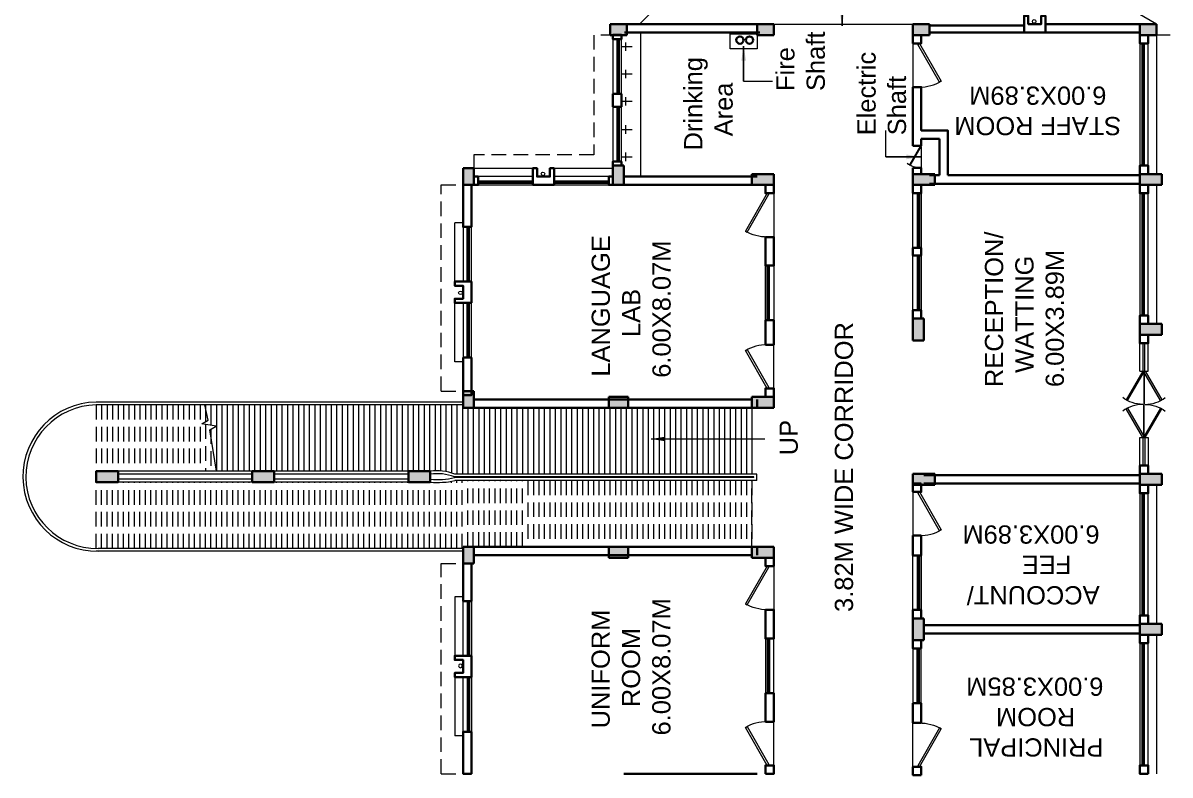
# Model space of a CAD drawing. Header units: millimetres. Extents: x 3614 to 12428, y -844 to 6844.
# Drawn here: x 5726.72 to 5758.21, y -561.69 to -541.05 of the extents above; entities that cross this region are included whole.
import ezdxf

# ---------------------------------------------------------------- set-up
doc = ezdxf.new("R2010")
doc.units = ezdxf.units.MM
doc.header["$LTSCALE"] = 40
doc.header["$MEASUREMENT"] = 0
doc.linetypes.add('DASHED', pattern=[0.75, 0.5, -0.25])
doc.layers.get('0').update_dxf_attribs({"linetype": 'CONTINUOUS', "lineweight": 20})
for name, color, linetype, lineweight in [('CLL LEV.', 15, 'CONTINUOUS', 18), ('Column', 252, 'CONTINUOUS', 30), ('Column Hatch', 253, 'CONTINUOUS', 13), ('Dim', 220, 'CONTINUOUS', 15), ('Door', 54, 'CONTINUOUS', 18), ('EXPANSION JOINT', 248, 'CONTINUOUS', 20), ('Fixture', 44, 'CONTINUOUS', 15), ('Hidden', 30, 'DASHED', 18), ('LINE', 22, 'CONTINUOUS', 13), ('Railing', 23, 'CONTINUOUS', 18), ('RAMP', 213, 'CONTINUOUS', 15), ('Services', 1, 'DASHED', 30), ('TEXT', 7, 'CONTINUOUS', 20), ('Ventilator', 6, 'DASHED', 18), ('Wall', 7, 'CONTINUOUS', 30), ('Window', 150, 'CONTINUOUS', 15), ('Window-Wall', 7, 'CONTINUOUS', 18)]:
    doc.layers.add(name, color=color, linetype=linetype, lineweight=lineweight)
doc.styles.add('DIM', font='arial.ttf')
doc.styles.add('L120', font='simplex.shx', dxfattribs={"height": 1})
doc.styles.get("Standard").update_dxf_attribs({"font": 'txt.shx', "height": 0.03937})
doc.styles.add('Tabrej', font='GOTHIC.TTF')
doc.dimstyles.new('Current Dim style', dxfattribs={"dimscale": 0.3, "dimtxt": 1.8, "dimasz": 1.2, "dimexe": 0.18, "dimexo": 1, "dimgap": 0.09, "dimtad": 0, "dimzin": 0, "dimdsep": 46, "dimtxsty": 'Tabrej', "dimcen": 0.09, "dimclrd": 256, "dimclre": 256, "dimclrt": 7, "dimadec": 0, "dimazin": 0, "dimtfac": 1, "dimtofl": 0, "dimtmove": 2, "dimatfit": 3, "dimfxl": 0, "dimtolj": 1, "dimtzin": 0, "dimlwd": -1, "dimlwe": -1, "dimarcsym": 0})
doc.dimstyles.get("Standard").update_dxf_attribs({"dimtxt": 0.18, "dimasz": 0.18, "dimexe": 0.18, "dimexo": 0.0625, "dimgap": 0.09, "dimtad": 0, "dimtih": 1, "dimtoh": 1, "dimdec": 4, "dimzin": 0, "dimdsep": 46, "dimtxsty": 'Standard', "dimcen": 0.09, "dimadec": 0, "dimazin": 0, "dimtfac": 1, "dimtdec": 4, "dimtofl": 0, "dimtmove": 0, "dimatfit": 3, "dimfxl": 0, "dimtolj": 1, "dimtzin": 0, "dimarcsym": 0})

# ---------------------------------------------------------------- blocks, each defined once
blk = doc.blocks.new('colm 600')
at = {"layer": 'Column Hatch'}
h = blk.add_hatch(color=0, dxfattribs=at)
h.dxf.hatch_style = 1
h.paths.add_polyline_path([(5460.775, -628.796), (5460.475, -628.796), (5460.475, -629.396), (5460.775, -629.396)])
at = {"layer": 'Column'}
for p, q in [((5460.775, -628.796), (5460.475, -628.796)), ((5460.475, -628.796), (5460.475, -629.396)), ((5460.775, -629.396), (5460.775, -628.796)), ((5460.475, -629.396), (5460.775, -629.396))]:
    blk.add_line(p, q, dxfattribs=at)
blk = doc.blocks.new('VENT 2')
at = {"layer": 'Ventilator', "linetype": 'Continuous', "ltscale": 0.02}
for p, q in [((0, 0.182), (1.5, 0.182)), ((0, 0.152), (1.5, 0.152))]:
    blk.add_line(p, q, dxfattribs=at)
at = {"layer": 'Window-Wall'}
for p, q in [((0, 0.23), (1.5, 0.23)), ((0, 0), (0, 0.23)), ((0, 0.115), (1.5, 0.115)), ((1.5, 0), (0, 0)), ((1.5, 0.23), (1.5, 0))]:
    blk.add_line(p, q, dxfattribs=at)
blk = doc.blocks.new('*U18')
for p, q in [((0, 0), (0, -6)), ((40, 0), (40, -6))]:
    blk.add_line(p, q)
blk.add_lwpolyline([(0, 0), (34.6, 20), (35.5, 18.5), (0.9, -1.5)], close=True)
blk.add_arc((0, 0), 40, 0, 30)
blk = doc.blocks.new('DOOR1')
at = {"layer": 'Door'}
blk.add_line((0, 0), (1.2, 0), dxfattribs=at)
at = {"layer": 'Door', "xscale": 0.0300000000000013, "yscale": 0.0300000000000013, "zscale": 0.0300000000000013}
blk.add_blockref('*U18', (0, 0.18), dxfattribs=at)
blk = doc.blocks.new('class 1')
at = {"layer": 'Wall'}
for points in [[(0.23, -0.035), (0, -0.035), (0, -0.265), (0.23, -0.265), (0.23, -0.035)], [(0.23, -1.465), (0, -1.465), (0, -2.005), (0.23, -2.005), (0.23, -1.465)], [(0.23, -3.505), (0, -3.505), (0, -3.735), (0.23, -3.735), (0.23, -3.505)]]:
    blk.add_lwpolyline(points, dxfattribs=at)
at = {"layer": 'Wall', "rotation": 270}
for name, p in [('DOOR1', (0, -0.265)), ('VENT 2', (0, -2.005))]:
    blk.add_blockref(name, p, dxfattribs=at)
blk = doc.blocks.new('windoe 3')
at = {"layer": 'CLL LEV.'}
blk.add_line((3.585, -0.23), (-0.23, -0.23), dxfattribs=at)
at = {"layer": 'Window'}
for p, q in [((3.355, 0.179), (0, 0.179)), ((3.355, 0.149), (0, 0.149))]:
    blk.add_line(p, q, dxfattribs=at)
at = {"layer": 'Window-Wall'}
blk.add_line((3.355, 0.115), (0, 0.115), dxfattribs=at)
at = {"layer": 'Window-Wall', "ltscale": 0.05}
blk.add_lwpolyline([(0, 0), (3.355, 0), (3.355, 0.23), (0, 0.23)], close=True, dxfattribs=at)
blk = doc.blocks.new('Door - Left Hung 36 in.')
at = {"layer": 'Door'}
blk.add_line((0.8, -1.3), (35.9, -1.3), dxfattribs=at)
blk.add_lwpolyline([(0.8, -1.3), (0, 0), (31.2, 18), (31.9, 16.7)], close=True, dxfattribs=at)
blk.add_arc((0, 0), 36, 0, 37.3101, dxfattribs=at)
blk = doc.blocks.new('SHAFT2')
at = {"layer": 'Fixture'}
blk.add_circle((0.302, 0.307), 0.05, dxfattribs=at)
at = {"layer": 'Wall'}
blk.add_lwpolyline([(0, 0.585), (0.46, 0.585), (0.46, 0.47), (0.23, 0.47), (0.23, 0.115), (0.46, 0.115), (0.46, 0), (0, 0), (0, 0.585)], dxfattribs=at)
blk = doc.blocks.new('WINDOW 1')
at = {"layer": 'CLL LEV.'}
for p, q in [((-0.115, -0.23), (-0.115, -0.46)), ((1.615, -0.23), (1.615, -0.46)), ((-0.115, -0.46), (1.615, -0.46))]:
    blk.add_line(p, q, dxfattribs=at)
at = {"layer": 'Window'}
for p, q in [((0, -0.051), (1.5, -0.051)), ((0, -0.081), (1.5, -0.081))]:
    blk.add_line(p, q, dxfattribs=at)
at = {"layer": 'Window-Wall'}
for p, q in [((0, 0), (1.5, 0)), ((0, -0.23), (0, 0)), ((1.5, 0), (1.5, -0.23)), ((0, -0.115), (1.5, -0.115)), ((1.5, -0.23), (0, -0.23))]:
    blk.add_line(p, q, dxfattribs=at)
blk = doc.blocks.new('COLUMN 546')
at = {"layer": 'Column Hatch'}
h = blk.add_hatch(color=0, dxfattribs=at)
h.dxf.hatch_style = 1
h.paths.add_polyline_path([(0, 0), (0.3, 0), (0.3, 0.46), (0, 0.46)])
at = {"layer": 'Column'}
for p, q in [((0.3, 0.46), (0, 0.46)), ((0, 0.46), (0, 0)), ((0.3, 0), (0.3, 0.46)), ((0, 0), (0.3, 0))]:
    blk.add_line(p, q, dxfattribs=at)
blk = doc.blocks.new('COLM 530')
at = {"layer": 'Column Hatch'}
h = blk.add_hatch(color=0, dxfattribs=at)
h.dxf.hatch_style = 1
h.paths.add_polyline_path([(5443.518, -633.795), (5443.218, -633.795), (5443.218, -634.325), (5443.518, -634.325)])
at = {"layer": 'Column'}
for p, q in [((5443.518, -633.795), (5443.218, -633.795)), ((5443.218, -633.795), (5443.218, -634.325)), ((5443.518, -634.325), (5443.518, -633.795)), ((5443.218, -634.325), (5443.518, -634.325))]:
    blk.add_line(p, q, dxfattribs=at)
blk = doc.blocks.new('PROJ FNVJ')
at = {"layer": 'Hidden', "ltscale": 0.02}
for p, q in [((5461.628, -603.619), (5467.398, -603.619)), ((5461.628, -603.619), (5461.628, -604.221)), ((5467.398, -603.619), (5467.398, -604.221))]:
    blk.add_line(p, q, dxfattribs=at)

msp = doc.modelspace()

# ---------------------------------------------------------------- linework, layer by layer
at = {"layer": 'CLL LEV.'}
for p, q in [((5741.1883, -545.2629), (5741.1883, -545.0329)), ((5741.1883, -545.0329), (5742.9183, -545.0329))]:
    msp.add_line(p, q, dxfattribs=at)
at = {"layer": 'Dim'}
for p, q in [((5746.5051, -542.6438), (5747.2989, -542.6438)), ((5750.4063, -544.7227), (5750.4063, -544.0006)), ((5739.8334, -553.3498), (5739.8333, -553.3498)), ((5739.8334, -553.5698), (5739.8333, -553.5698))]:
    msp.add_line(p, q, dxfattribs=at)
at = {"layer": 'Dim', "linetype": 'Continuous'}
msp.add_lwpolyline([(5732.0333, -553.3498), (5731.8546, -552.2154), (5732.0271, -552.1157), (5731.6347, -552.0466), (5731.8072, -551.947), (5731.7172, -551.5298)], dxfattribs=at)
at = {"layer": 'Door'}
msp.add_line((5757.4934, -552.4252), (5757.4932, -550.6056), dxfattribs=at)
at = {"layer": 'EXPANSION JOINT', "linetype": 'ByBlock', "ltscale": 0.05}
msp.add_line((5747.3333, -541.0779), (5751.1483, -541.0779), dxfattribs=at)
at = {"layer": 'Fixture', "linetype": 'ByBlock', "ltscale": 0.05}
for p, q in [((5743.6802, -545.2616), (5743.6802, -541.3416)), ((5743.1483, -541.6966), (5743.4483, -541.6966)), ((5743.2698, -541.8116), (5743.2698, -541.5816)), ((5743.1483, -542.4466), (5743.4483, -542.4466)), ((5743.2698, -542.5616), (5743.2698, -542.3316)), ((5743.2698, -543.3116), (5743.2698, -543.0816)), ((5743.1483, -543.1966), (5743.4483, -543.1966)), ((5743.1483, -543.9716), (5743.4483, -543.9716)), ((5743.2698, -544.0866), (5743.2698, -543.8566)), ((5743.2698, -544.8366), (5743.2698, -544.6066)), ((5743.1483, -544.7216), (5743.4483, -544.7216))]:
    msp.add_line(p, q, dxfattribs=at)
at = {"layer": 'Hidden', "ltscale": 0.02}
for p, q in [((5742.9883, -541.3793), (5742.3883, -541.3793)), ((5742.3883, -541.3793), (5742.3883, -544.6629)), ((5758.2083, -541.3779), (5757.6083, -541.3779)), ((5742.3883, -544.6629), (5739.1033, -544.6629)), ((5739.1033, -544.6629), (5739.1033, -545.2629)), ((5738.2013, -551.1479), (5738.2013, -545.4929)), ((5738.2013, -545.4929), (5738.8033, -545.4929)), ((5738.2013, -551.1479), (5738.8033, -551.1479))]:
    msp.add_line(p, q, dxfattribs=at)
at = {"layer": 'LINE', "linetype": 'ByBlock', "ltscale": 0.05}
msp.add_lwpolyline([(5746.1369, -541.7595), (5746.1369, -541.3429), (5746.8733, -541.3429), (5746.8733, -541.7595)], close=True, dxfattribs=at)
at = {"layer": 'Railing'}
for p, q in [((5738.8033, -551.4498), (5728.7333, -551.4498)), ((5738.8033, -551.5298), (5728.7333, -551.5298)), ((5737.9033, -553.3498), (5728.7333, -553.3498)), ((5733.0183, -553.4298), (5729.3333, -553.4298)), ((5737.3033, -553.4298), (5733.6183, -553.4298)), ((5746.868, -553.4279), (5738.5734, -553.4279)), ((5746.868, -553.6048), (5746.868, -553.4279)), ((5737.9033, -553.6498), (5728.7333, -553.6498)), ((5733.0183, -553.5698), (5729.3333, -553.5698)), ((5737.3033, -553.5698), (5733.6183, -553.5698)), ((5746.781, -553.5248), (5738.564, -553.5248)), ((5746.781, -553.5079), (5738.5641, -553.5079)), ((5746.868, -553.6048), (5738.5733, -553.6048)), ((5746.781, -553.5248), (5746.781, -553.5079)), ((5738.8033, -555.5479), (5728.7333, -555.5479)), ((5738.8033, -555.4679), (5728.7841, -555.4679))]:
    msp.add_line(p, q, dxfattribs=at)
for centre, radius, start, end in [((5728.7727, -553.4987), 2.0493, 91.14574, 270.33026), ((5728.7727, -553.4987), 1.9693, 91.14574, 270.33026), ((5738.09, -554.6606), 1.3241, 68.58679, 98.10546), ((5738.0912, -554.6858), 1.2692, 68.12263, 98.16683), ((5738.1006, -551.577), 2.0821, 264.56259, 283.12232), ((5738.1006, -551.577), 2.0021, 264.56259, 283.3831)]:
    msp.add_arc(centre, radius, start, end, dxfattribs=at)
at = {"layer": 'RAMP', "linetype": 'DASHED', "ltscale": 0.02}
for p, q in [((5728.7333, -551.5298), (5728.7333, -553.3498)), ((5728.8833, -551.5298), (5728.8833, -553.3498)), ((5729.0333, -551.5298), (5729.0333, -553.3498)), ((5729.1833, -551.5298), (5729.1833, -553.3498)), ((5729.3333, -551.5298), (5729.3333, -553.3498)), ((5729.4833, -551.5298), (5729.4833, -553.3498)), ((5729.6333, -551.5298), (5729.6333, -553.3498)), ((5729.7833, -551.5298), (5729.7833, -553.3498)), ((5729.9333, -551.5298), (5729.9333, -553.3498)), ((5730.0833, -551.5298), (5730.0833, -553.3498)), ((5730.2333, -551.5298), (5730.2333, -553.3498)), ((5730.3833, -551.5298), (5730.3833, -553.3498)), ((5730.5333, -551.5298), (5730.5333, -553.3498)), ((5730.6833, -551.5298), (5730.6833, -553.3498)), ((5730.8333, -551.5298), (5730.8333, -553.3498)), ((5730.9833, -551.5298), (5730.9833, -553.3498)), ((5731.1333, -551.5298), (5731.1333, -553.3498)), ((5731.2833, -551.5298), (5731.2833, -553.3498)), ((5731.4333, -551.5298), (5731.4333, -553.3498)), ((5731.5833, -551.5298), (5731.5833, -553.3498)), ((5731.7333, -552.064), (5731.7333, -553.3498)), ((5731.8833, -552.1988), (5731.8833, -553.3498)), ((5728.7333, -555.4679), (5728.7333, -553.6498)), ((5728.8833, -555.4679), (5728.8833, -553.6498)), ((5729.0333, -555.4679), (5729.0333, -553.6498)), ((5729.1833, -555.4679), (5729.1833, -553.6498)), ((5729.3333, -555.4679), (5729.3333, -553.6498)), ((5729.4833, -555.4679), (5729.4833, -553.6498)), ((5729.6333, -555.4679), (5729.6333, -553.6498)), ((5729.7833, -555.4679), (5729.7833, -553.6498)), ((5729.9333, -555.4679), (5729.9333, -553.6498)), ((5730.0833, -555.4679), (5730.0833, -553.6498)), ((5730.2333, -555.4679), (5730.2333, -553.6498)), ((5730.3833, -555.4679), (5730.3833, -553.6498)), ((5730.5333, -555.4679), (5730.5333, -553.6498)), ((5730.6833, -555.4679), (5730.6833, -553.6498)), ((5730.8333, -555.4679), (5730.8333, -553.6498)), ((5730.9833, -555.4679), (5730.9833, -553.6498)), ((5731.1333, -555.4679), (5731.1333, -553.6498)), ((5731.2833, -555.4679), (5731.2833, -553.6498)), ((5731.4333, -555.4679), (5731.4333, -553.6498)), ((5731.5833, -555.4679), (5731.5833, -553.6498)), ((5731.7333, -555.4679), (5731.7333, -553.6498)), ((5731.8833, -555.4679), (5731.8833, -553.6498)), ((5732.0333, -555.4679), (5732.0333, -553.6498)), ((5732.1833, -555.4679), (5732.1833, -553.6498)), ((5732.3333, -555.4679), (5732.3333, -553.6498)), ((5732.4833, -555.4679), (5732.4833, -553.6498)), ((5732.6333, -555.4679), (5732.6333, -553.6498)), ((5732.7833, -555.4679), (5732.7833, -553.6498)), ((5732.9333, -555.4679), (5732.9333, -553.6498)), ((5733.0833, -555.4679), (5733.0833, -553.6498)), ((5733.2333, -555.4679), (5733.2333, -553.6498)), ((5733.3833, -555.4679), (5733.3833, -553.6498)), ((5733.5333, -555.4679), (5733.5333, -553.6498)), ((5733.6833, -555.4679), (5733.6833, -553.6498)), ((5733.8333, -555.4679), (5733.8333, -553.6498)), ((5733.9833, -555.4679), (5733.9833, -553.6498)), ((5734.1333, -555.4679), (5734.1333, -553.6498)), ((5734.2833, -555.4679), (5734.2833, -553.6498)), ((5734.4333, -555.4679), (5734.4333, -553.6498)), ((5734.5833, -555.4679), (5734.5833, -553.6498)), ((5734.7333, -555.4679), (5734.7333, -553.6498)), ((5734.8833, -555.4679), (5734.8833, -553.6498)), ((5735.0333, -555.4679), (5735.0333, -553.6498)), ((5735.1833, -555.4679), (5735.1833, -553.6498)), ((5735.3333, -555.4679), (5735.3333, -553.6498)), ((5735.4833, -555.4679), (5735.4833, -553.6498)), ((5735.6333, -555.4679), (5735.6333, -553.6498)), ((5735.7833, -555.4679), (5735.7833, -553.6498)), ((5735.9333, -555.4679), (5735.9333, -553.6498)), ((5736.0833, -555.4679), (5736.0833, -553.6498)), ((5736.2333, -555.4679), (5736.2333, -553.6498)), ((5736.3833, -555.4679), (5736.3833, -553.6498)), ((5736.5333, -555.4679), (5736.5333, -553.6498)), ((5736.6833, -555.4679), (5736.6833, -553.6498)), ((5736.8333, -555.4679), (5736.8333, -553.6498)), ((5736.9833, -555.4679), (5736.9833, -553.6498)), ((5737.1333, -555.4679), (5737.1333, -553.6498)), ((5737.2833, -555.4679), (5737.2833, -553.6498)), ((5737.4333, -555.4679), (5737.4333, -553.6498)), ((5737.5833, -555.4679), (5737.5833, -553.6498)), ((5737.7333, -555.4679), (5737.7333, -553.6498)), ((5737.8833, -555.4679), (5737.8833, -553.6498)), ((5738.0333, -555.4679), (5738.0333, -553.6498)), ((5738.1833, -555.4679), (5738.1833, -553.6498)), ((5738.3333, -555.4679), (5738.3333, -553.6498)), ((5738.486, -555.4679), (5738.486, -553.6232)), ((5738.6333, -555.4679), (5738.6333, -553.6048)), ((5738.7833, -555.4679), (5738.7833, -553.6048)), ((5738.9333, -555.4229), (5738.9333, -553.6048)), ((5739.0833, -555.4229), (5739.0833, -553.6048)), ((5739.2333, -555.4229), (5739.2333, -553.6048)), ((5739.3833, -555.4229), (5739.3833, -553.6048)), ((5739.5333, -555.4229), (5739.5333, -553.6048)), ((5739.6833, -555.4229), (5739.6833, -553.6048)), ((5739.8333, -555.4229), (5739.8333, -553.6048)), ((5739.9833, -555.4229), (5739.9833, -553.6048)), ((5740.1333, -555.4229), (5740.1333, -553.6102)), ((5740.2833, -555.4229), (5740.2833, -553.614)), ((5740.4333, -555.4229), (5740.4333, -553.6048)), ((5740.5833, -553.6048), (5740.5833, -555.4229)), ((5740.7333, -553.6048), (5740.7333, -555.4229)), ((5740.8833, -553.6048), (5740.8833, -555.4229)), ((5741.0333, -553.6048), (5741.0333, -555.4229)), ((5741.1833, -553.6048), (5741.1833, -555.4229)), ((5741.3333, -553.6048), (5741.3333, -555.4229)), ((5741.4833, -553.6048), (5741.4833, -555.4229)), ((5741.6333, -553.6048), (5741.6333, -555.4229)), ((5741.7833, -553.6048), (5741.7833, -555.4229)), ((5741.9333, -553.6048), (5741.9333, -555.4229)), ((5742.0833, -553.6048), (5742.0833, -555.4229)), ((5742.2333, -553.6048), (5742.2333, -555.4229)), ((5742.3833, -553.6048), (5742.3833, -555.4229)), ((5742.5333, -553.6048), (5742.5333, -555.4229)), ((5742.6833, -553.6048), (5742.6833, -555.4229)), ((5742.8333, -553.6048), (5742.8333, -555.4229)), ((5742.9833, -553.6048), (5742.9833, -555.4229)), ((5743.1333, -553.6048), (5743.1333, -555.4229)), ((5743.2833, -553.6048), (5743.2833, -555.4229)), ((5743.4333, -553.6048), (5743.4333, -555.4229)), ((5743.5833, -553.6048), (5743.5833, -555.4229)), ((5743.7333, -553.6048), (5743.7333, -555.4229)), ((5743.8833, -553.6048), (5743.8833, -555.4229)), ((5744.0333, -553.6048), (5744.0333, -555.4229)), ((5744.1833, -553.6048), (5744.1833, -555.4229)), ((5744.3333, -553.6048), (5744.3333, -555.4229)), ((5744.4833, -553.6048), (5744.4833, -555.4229)), ((5744.6333, -553.6048), (5744.6333, -555.4229)), ((5744.7833, -553.6048), (5744.7833, -555.4229)), ((5744.9333, -553.6048), (5744.9333, -555.4229)), ((5745.0833, -553.6048), (5745.0833, -555.4229)), ((5745.2333, -553.6048), (5745.2333, -555.4229)), ((5745.3833, -553.6048), (5745.3833, -555.4229)), ((5745.5333, -553.6048), (5745.5333, -555.4229)), ((5745.6833, -553.6048), (5745.6833, -555.4229)), ((5745.8333, -553.6048), (5745.8333, -555.4229)), ((5745.9833, -553.6048), (5745.9833, -555.4229)), ((5746.1333, -553.6048), (5746.1333, -555.4229)), ((5746.2833, -553.6048), (5746.2833, -555.4229)), ((5746.4333, -553.6048), (5746.4333, -555.4229)), ((5746.5833, -553.6048), (5746.5833, -555.4229)), ((5746.7333, -555.4229), (5746.7333, -553.6048)), ((5746.7333, -553.6048), (5746.7333, -555.4229))]:
    msp.add_line(p, q, dxfattribs=at)
at = {"layer": 'RAMP'}
for p, q in [((5731.7333, -551.5298), (5731.7333, -551.9896)), ((5731.8833, -551.5298), (5731.8833, -552.0904)), ((5732.0333, -551.5298), (5732.0333, -553.3498)), ((5732.1833, -551.5298), (5732.1833, -553.3498)), ((5732.3333, -551.5298), (5732.3333, -553.3498)), ((5732.4833, -551.5298), (5732.4833, -553.3498)), ((5732.6333, -551.5298), (5732.6333, -553.3498)), ((5732.7833, -551.5298), (5732.7833, -553.3498)), ((5732.9333, -551.5298), (5732.9333, -553.3498)), ((5733.0833, -551.5298), (5733.0833, -553.3498)), ((5733.2333, -551.5298), (5733.2333, -553.3498)), ((5733.3833, -551.5298), (5733.3833, -553.3498)), ((5733.5333, -551.5298), (5733.5333, -553.3498)), ((5733.6833, -551.5298), (5733.6833, -553.3498)), ((5733.8333, -551.5298), (5733.8333, -553.3498)), ((5733.9833, -551.5298), (5733.9833, -553.3498)), ((5734.1333, -551.5298), (5734.1333, -553.3498)), ((5734.2833, -551.5298), (5734.2833, -553.3498)), ((5734.4333, -551.5298), (5734.4333, -553.3498)), ((5734.5833, -551.5298), (5734.5833, -553.3498)), ((5734.7333, -551.5298), (5734.7333, -553.3498)), ((5734.8833, -551.5298), (5734.8833, -553.3498)), ((5735.0333, -551.5298), (5735.0333, -553.3498)), ((5735.1833, -551.5298), (5735.1833, -553.3498)), ((5735.3333, -551.5298), (5735.3333, -553.3498)), ((5735.4833, -551.5298), (5735.4833, -553.3498)), ((5735.6333, -551.5298), (5735.6333, -553.3498)), ((5735.7833, -551.5298), (5735.7833, -553.3498)), ((5735.9333, -551.5298), (5735.9333, -553.3498)), ((5736.0833, -551.5298), (5736.0833, -553.3498)), ((5736.2333, -551.5298), (5736.2333, -553.3498)), ((5736.3833, -551.5298), (5736.3833, -553.3498)), ((5736.5333, -551.5298), (5736.5333, -553.3498)), ((5736.6833, -551.5298), (5736.6833, -553.3498)), ((5736.8333, -551.5298), (5736.8333, -553.3498)), ((5736.9833, -551.5298), (5736.9833, -553.3498)), ((5737.1333, -551.5298), (5737.1333, -553.3498)), ((5737.2833, -551.5298), (5737.2833, -553.3498)), ((5737.4333, -551.5298), (5737.4333, -553.3498)), ((5737.5833, -551.5298), (5737.5833, -553.3498)), ((5737.7333, -551.5298), (5737.7333, -553.3498)), ((5737.8833, -551.5298), (5737.8833, -553.3498)), ((5738.0333, -551.5298), (5738.0333, -553.3498)), ((5738.1833, -551.5298), (5738.1833, -553.3498)), ((5738.3333, -551.5298), (5738.3333, -553.3498)), ((5738.4833, -551.5298), (5738.4833, -553.3759)), ((5738.6334, -551.5298), (5738.6334, -553.4279)), ((5738.7834, -551.5298), (5738.7834, -553.4279)), ((5738.9334, -551.6079), (5738.9334, -553.4279)), ((5739.0834, -551.6079), (5739.0834, -553.4279)), ((5739.2334, -551.6079), (5739.2334, -553.4279)), ((5739.3834, -551.6079), (5739.3834, -553.4279)), ((5739.5334, -551.6079), (5739.5334, -553.4279)), ((5739.6834, -551.6079), (5739.6834, -553.4279)), ((5739.8334, -551.6079), (5739.8334, -553.4279)), ((5739.9834, -551.6079), (5739.9834, -553.4279)), ((5740.1334, -551.6079), (5740.1334, -553.4225)), ((5740.2834, -551.6079), (5740.2834, -553.4187)), ((5740.4334, -551.6079), (5740.4334, -553.4279)), ((5740.7334, -551.6079), (5740.7334, -553.4279)), ((5740.8834, -551.6079), (5740.8834, -553.4279)), ((5741.0334, -551.6079), (5741.0334, -553.4279)), ((5741.1834, -551.6079), (5741.1834, -553.4279)), ((5741.3334, -551.6079), (5741.3334, -553.4279)), ((5741.4834, -551.6079), (5741.4834, -553.4279)), ((5741.6334, -551.6079), (5741.6334, -553.4279)), ((5741.7834, -551.6079), (5741.7834, -553.4279)), ((5741.9334, -551.6079), (5741.9334, -553.4279)), ((5742.0834, -551.6079), (5742.0834, -553.4279)), ((5742.2334, -551.6079), (5742.2334, -553.4279)), ((5742.3834, -551.6079), (5742.3834, -553.4279)), ((5742.5334, -551.6079), (5742.5334, -553.4279)), ((5742.6834, -551.6079), (5742.6834, -553.4279)), ((5742.8334, -551.6079), (5742.8334, -553.4279)), ((5742.9834, -551.6079), (5742.9834, -553.4279)), ((5743.1334, -551.6079), (5743.1334, -553.4279)), ((5743.2834, -551.6079), (5743.2834, -553.4279)), ((5743.4334, -551.6079), (5743.4334, -553.4279)), ((5743.5834, -551.6079), (5743.5834, -553.4279)), ((5743.7334, -551.6079), (5743.7334, -553.4279)), ((5743.8834, -551.6079), (5743.8834, -553.4279)), ((5744.0334, -551.6079), (5744.0334, -553.4279)), ((5744.1834, -551.6079), (5744.1834, -553.4279)), ((5744.3334, -551.6079), (5744.3334, -553.4279)), ((5744.4834, -551.6079), (5744.4834, -553.4279)), ((5744.6334, -551.6079), (5744.6334, -553.4279)), ((5744.7834, -551.6079), (5744.7834, -553.4279)), ((5744.9334, -551.6079), (5744.9334, -553.4279)), ((5745.0834, -551.6079), (5745.0834, -553.4279)), ((5745.2334, -551.6079), (5745.2334, -553.4279)), ((5745.3834, -551.6079), (5745.3834, -553.4279)), ((5745.5334, -551.6079), (5745.5334, -553.4279)), ((5745.6834, -551.6079), (5745.6834, -553.4279)), ((5745.8334, -551.6079), (5745.8334, -553.4279)), ((5745.9834, -551.6079), (5745.9834, -553.4279)), ((5746.1334, -551.6079), (5746.1334, -553.4279)), ((5746.2834, -551.6079), (5746.2834, -553.4279)), ((5746.4334, -551.6079), (5746.4334, -553.4279)), ((5746.5834, -551.6079), (5746.5834, -553.4279)), ((5746.7334, -551.6079), (5746.7334, -553.4279)), ((5740.5834, -551.6372), (5740.5834, -553.4279))]:
    msp.add_line(p, q, dxfattribs=at)
at = {"layer": 'Services', "linetype": 'ByBlock', "ltscale": 0.05}
for centre in [(5746.4032, -541.5163), (5746.6633, -541.5163)]:
    msp.add_circle(centre, 0.1, dxfattribs=at)
at = {"layer": 'Wall', "linetype": 'ByBlock', "ltscale": 0.05}
for p, q in [((5746.8733, -541.0779), (5743.2302, -541.0779)), ((5746.9533, -541.3079), (5743.2302, -541.3079))]:
    msp.add_line(p, q, dxfattribs=at)
at = {"layer": 'Wall'}
for p, q in [((5751.6083, -541.1129), (5754.2008, -541.1129)), ((5754.7858, -541.0779), (5757.3783, -541.0779)), ((5751.6083, -541.3079), (5757.3783, -541.3079)), ((5751.1483, -544.0779), (5751.1483, -544.4229)), ((5751.8783, -544.2279), (5751.3783, -544.2279)), ((5751.3783, -544.2279), (5751.3783, -544.4229)), ((5751.8783, -545.2279), (5751.8783, -544.2279)), ((5751.3783, -544.4229), (5751.1483, -544.4229)), ((5751.1483, -545.0229), (5751.1483, -545.1929)), ((5751.3783, -545.0229), (5751.1483, -545.0229)), ((5751.3783, -545.0229), (5751.3783, -545.1929)), ((5751.6083, -545.2279), (5751.8783, -545.2279)), ((5752.1083, -545.2279), (5757.3783, -545.2279)), ((5751.6083, -545.4579), (5757.3783, -545.4579)), ((5739.1034, -551.3779), (5746.7334, -551.3779)), ((5739.1034, -551.6079), (5746.7334, -551.6079)), ((5751.4483, -553.4579), (5757.3783, -553.4579)), ((5751.4483, -553.6879), (5757.3783, -553.6879)), ((5739.1033, -555.4229), (5746.7333, -555.4229)), ((5739.1033, -555.6529), (5746.7333, -555.6529)), ((5751.4483, -557.5729), (5757.3783, -557.5729)), ((5751.4483, -557.8029), (5757.3783, -557.8029))]:
    msp.add_line(p, q, dxfattribs=at)
at = {"layer": 'Wall', "ltscale": 0.05}
for p, q in [((5743.2183, -545.2629), (5746.8733, -545.2629)), ((5743.2183, -545.4929), (5746.8733, -545.4929)), ((5746.8734, -551.6079), (5746.8734, -551.3779)), ((5746.8734, -555.4229), (5746.8734, -555.6529)), ((5743.2183, -561.6529), (5746.8733, -561.6529))]:
    msp.add_line(p, q, dxfattribs=at)
at = {"layer": 'Wall'}
for points in [[(5743.1483, -541.3766), (5742.9183, -541.3766), (5742.9183, -541.4929), (5743.1483, -541.4929), (5743.1483, -541.3766)], [(5751.3783, -541.3779), (5751.1483, -541.3779), (5751.1483, -541.6079), (5751.3783, -541.6079), (5751.3783, -541.3779)], [(5757.6083, -541.3779), (5757.3783, -541.3779), (5757.3783, -541.6079), (5757.6083, -541.6079), (5757.6083, -541.3779)], [(5743.1483, -542.9929), (5742.9183, -542.9929), (5742.9183, -543.3466), (5743.1483, -543.3466), (5743.1483, -542.9929)], [(5752.1083, -545.2279), (5752.1083, -543.9979), (5751.3808, -543.9979), (5751.3808, -542.8079), (5751.1483, -542.8079), (5751.1483, -544.0779)], [(5743.1483, -544.8466), (5742.9183, -544.8466), (5742.9183, -544.9629), (5743.1483, -544.9629), (5743.1483, -544.8466)], [(5757.6083, -545.1929), (5757.3783, -545.1929), (5757.3783, -544.9629), (5757.6083, -544.9629), (5757.6083, -545.1929)], [(5739.1033, -545.2629), (5739.2183, -545.2629), (5739.2183, -545.4929), (5739.1033, -545.4929), (5739.1033, -545.2629)], [(5739.2183, -545.2629), (5739.1033, -545.2629), (5739.1033, -545.4929), (5739.2183, -545.4929), (5739.2183, -545.2629)], [(5742.9183, -545.2629), (5742.8033, -545.2629), (5742.8033, -545.4929), (5742.9183, -545.4929), (5742.9183, -545.2629)], [(5738.8033, -545.4929), (5738.8033, -546.6466), (5739.0333, -546.6466), (5739.0333, -545.4929), (5738.8033, -545.4929)], [(5747.1033, -545.4929), (5747.3333, -545.4929), (5747.3333, -545.7229), (5747.1033, -545.7229), (5747.1033, -545.4929)], [(5751.3783, -545.4929), (5751.1483, -545.4929), (5751.1483, -545.7229), (5751.3783, -545.7229), (5751.3783, -545.4929)], [(5757.6083, -545.4929), (5757.3783, -545.4929), (5757.3783, -545.7229), (5757.6083, -545.7229), (5757.6083, -545.4929)], [(5747.1033, -546.9229), (5747.3333, -546.9229), (5747.3333, -547.7052), (5747.1033, -547.7052), (5747.1033, -546.9229)], [(5751.3783, -547.2229), (5751.1483, -547.2229), (5751.1483, -547.4279), (5751.3783, -547.4279), (5751.3783, -547.2229)], [(5751.3783, -548.9279), (5751.1483, -548.9279), (5751.1483, -549.1579), (5751.3783, -549.1579), (5751.3783, -548.9279)], [(5757.6083, -549.3079), (5757.3783, -549.3079), (5757.3783, -549.0779), (5757.6083, -549.0779), (5757.6083, -549.3079)], [(5747.1034, -549.8779), (5747.3334, -549.8779), (5747.3334, -549.2052), (5747.1034, -549.2052), (5747.1034, -549.8779)], [(5757.6083, -549.6079), (5757.3783, -549.6079), (5757.3783, -549.8379), (5757.6083, -549.8379), (5757.6083, -549.6079)], [(5738.8033, -550.2316), (5738.8033, -551.2629), (5739.0333, -551.2629), (5739.0333, -550.2316), (5738.8033, -550.2316)], [(5747.1034, -551.3079), (5747.3334, -551.3079), (5747.3334, -551.0779), (5747.1034, -551.0779), (5747.1034, -551.3079)], [(5757.6083, -553.4229), (5757.3783, -553.4229), (5757.3783, -553.1929), (5757.6083, -553.1929), (5757.6083, -553.4229)], [(5757.6083, -553.7229), (5757.3783, -553.7229), (5757.3783, -553.9529), (5757.6083, -553.9529), (5757.6083, -553.7229)], [(5738.8033, -556.9143), (5738.8033, -555.8829), (5739.0333, -555.8829), (5739.0333, -556.9143), (5738.8033, -556.9143)], [(5747.1034, -555.7229), (5747.3334, -555.7229), (5747.3334, -555.9529), (5747.1034, -555.9529), (5747.1034, -555.7229)], [(5747.1034, -557.1529), (5747.3334, -557.1529), (5747.3334, -557.9407), (5747.1034, -557.9407), (5747.1034, -557.1529)], [(5757.6083, -557.5379), (5757.3783, -557.5379), (5757.3783, -557.3079), (5757.6083, -557.3079), (5757.6083, -557.5379)], [(5757.6083, -557.8379), (5757.3783, -557.8379), (5757.3783, -558.0679), (5757.6083, -558.0679), (5757.6083, -557.8379)], [(5747.1033, -560.2229), (5747.3333, -560.2229), (5747.3333, -559.4407), (5747.1033, -559.4407), (5747.1033, -560.2229)], [(5738.8033, -561.6529), (5738.8033, -560.4993), (5739.0333, -560.4993), (5739.0333, -561.6529), (5738.8033, -561.6529)], [(5747.1033, -561.6529), (5747.3333, -561.6529), (5747.3333, -561.4229), (5747.1033, -561.4229), (5747.1033, -561.6529)], [(5757.6083, -561.6529), (5757.3783, -561.6529), (5757.3783, -561.4229), (5757.6083, -561.4229), (5757.6083, -561.6529)]]:
    msp.add_lwpolyline(points, dxfattribs=at)
at = {"layer": 'Window', "linetype": 'ByBlock', "ltscale": 0.05}
for p, q in [((5757.4682, -550.6057), (5757.4683, -549.838)), ((5757.5182, -550.6056), (5757.5183, -549.8379)), ((5757.4683, -553.1929), (5757.4683, -552.4252)), ((5757.5184, -552.4252), (5757.5183, -553.1929))]:
    msp.add_line(p, q, dxfattribs=at)
at = {"layer": 'Window-Wall', "linetype": 'DASHED', "ltscale": 0.05}
for p, q in [((5743.6433, -541.0779), (5747.2533, -537.4229)), ((5757.8383, -541.0779), (5751.4483, -537.4229))]:
    msp.add_line(p, q, dxfattribs=at)
at = {"layer": 'Window-Wall'}
msp.add_line((5741.3033, -545.2629), (5741.3033, -545.4929), dxfattribs=at)
at = {"layer": 'Window-Wall', "linetype": 'ByBlock', "ltscale": 0.05}
for p, q in [((5757.3782, -550.6056), (5757.3783, -549.8379)), ((5757.6082, -550.6056), (5757.6083, -549.8379)), ((5757.3782, -550.6056), (5757.6082, -550.6056)), ((5757.3783, -553.1929), (5757.3783, -552.4252)), ((5757.3784, -552.4252), (5757.6084, -552.4252)), ((5757.6084, -552.4252), (5757.6083, -553.1929))]:
    msp.add_line(p, q, dxfattribs=at)

# ---------------------------------------------------------------- block references
at = {"linetype": 'ByBlock', "extrusion": (0, 0, -1), "xscale": -1, "zscale": -1}
for p, rotation in [((-5754.7858, -541.3079), 270), ((-5741.3033, -545.4929), 270), ((-5739.0333, -548.1466), 180)]:
    msp.add_blockref('SHAFT2', p, dxfattribs=dict(at, rotation=rotation))
at = {"color": 7, "extrusion": (0, 0, -1), "zscale": -1}
for p, rotation in [((-5743.2983, -541.0779), 270), ((-5747.3333, -541.0779), 270), ((-5751.1483, -541.3779), 90), ((-5757.3783, -541.3779), 90)]:
    msp.add_blockref('COLUMN 546', p, dxfattribs=dict(at, rotation=rotation))
at = {"xscale": -1}
for name, p, rotation in [('COLM 530', (299.7005, -1179.2878), 180), ('colm 600', (5117.9376, 4915.2821), 90)]:
    msp.add_blockref(name, p, dxfattribs=dict(at, rotation=rotation))
at = {"color": 7, "extrusion": (0, 0, -1), "zscale": -1}
for p in [(-5739.1033, -545.4929), (-5739.1034, -551.6079)]:
    msp.add_blockref('COLUMN 546', p, dxfattribs=at)
at = {"rotation": 90}
for name, p in [('colm 600', (5122.3525, -6005.968)), ('colm 600', (5128.5826, -6005.968)), ('colm 600', (5128.5826, -6010.083)), ('COLM 530', (5109.0085, -5994.8258)), ('colm 600', (5117.9377, -6012.083)), ('colm 600', (5099.9376, -6014.1248)), ('colm 600', (5104.2226, -6014.1248)), ('colm 600', (5108.5076, -6014.1248)), ('colm 600', (5122.3526, -6014.198)), ('colm 600', (5128.5826, -6014.198)), ('COLM 530', (5109.0085, -5998.9408)), ('colm 600', (5117.9376, -6016.198)), ('colm 600', (5128.5826, -6018.313))]:
    msp.add_blockref(name, p, dxfattribs=at)
for p in [(290.6733, 79.6378), (290.6733, 71.4078)]:
    msp.add_blockref('colm 600', p)
at = {"linetype": 'ByBlock'}
msp.add_blockref('class 1', (5751.1483, -553.6529), dxfattribs=at)
at = {"color": 7, "extrusion": (0, 0, -1), "xscale": -1, "zscale": -1, "rotation": 180}
msp.add_blockref('COLUMN 546', (-5739.1033, -555.4229), dxfattribs=at)
at = {"linetype": 'ByBlock', "xscale": -1, "rotation": 180}
msp.add_blockref('class 1', (5751.1483, -561.7229), dxfattribs=at)
at = {"linetype": 'ByBlock', "extrusion": (0, 0, -1), "zscale": -1, "rotation": 359.9999999999396}
msp.add_blockref('SHAFT2', (-5739.0333, -558.9993), dxfattribs=at)
at = {"layer": 'CLL LEV.', "xscale": -1}
for p, rotation in [((5739.2183, -545.4929), 180), ((5741.3033, -545.4929), 180), ((5739.0333, -548.1466), 270), ((5739.0333, -550.2316), 270)]:
    msp.add_blockref('WINDOW 1', p, dxfattribs=dict(at, rotation=rotation))
at = {"layer": 'CLL LEV.', "rotation": 270.0000000000602}
for p in [(5739.0333, -556.9143), (5739.0333, -558.9993)]:
    msp.add_blockref('WINDOW 1', p, dxfattribs=at)
at = {"layer": 'Door', "extrusion": (0, 0, -1)}
for p, xscale, yscale, zscale, rotation in [((-5751.3567, -544.4238), 0.0166737001802426, 0.0166737001802426, -0.0166737001841632, 270.0041895029349), ((-5757.5256, -550.6055), -0.0252777777711346, 0.0252777777711346, -0.0252777777711346, 90), ((-5757.4611, -552.4254), -0.0252777777711346, 0.0252777777711346, -0.0252777777711346, 270)]:
    msp.add_blockref('Door - Left Hung 36 in.', p, dxfattribs=dict(at, xscale=xscale, yscale=yscale, zscale=zscale, rotation=rotation))
at = {"layer": 'Door', "xscale": -0.0252777777711346, "yscale": 0.0252777777711346, "zscale": 0.0252777777711346}
for p, rotation in [((5757.4608, -550.6058), 90), ((5757.5258, -552.425), 270)]:
    msp.add_blockref('Door - Left Hung 36 in.', p, dxfattribs=dict(at, rotation=rotation))
at = {"layer": 'Hidden', "rotation": 90}
msp.add_blockref('PROJ FNVJ', (5134.5826, -6023.2808), dxfattribs=at)
at = {"layer": 'Wall', "extrusion": (0, 0, -1), "zscale": -1}
for name, p, rotation in [('VENT 2', (-5742.9183, -542.9929), 90), ('VENT 2', (-5742.9183, -544.8466), 90), ('DOOR1', (-5747.3334, -555.9529), 270), ('VENT 2', (-5747.3333, -557.9407), 270)]:
    msp.add_blockref(name, p, dxfattribs=dict(at, rotation=rotation))
at = {"layer": 'Wall', "linetype": 'ByBlock', "rotation": 90}
for p in [(5757.6083, -544.9629), (5757.6083, -549.0779), (5757.6083, -557.3079), (5757.6083, -561.4229)]:
    msp.add_blockref('windoe 3', p, dxfattribs=at)
at = {"layer": 'Wall'}
for name, p, rotation in [('DOOR1', (5751.1483, -541.6079), 269.9999999999999), ('VENT 2', (5751.1483, -545.7229), 269.9999999999999), ('VENT 2', (5751.1483, -547.4279), 269.9999999999999), ('DOOR1', (5747.3333, -561.4229), 90)]:
    msp.add_blockref(name, p, dxfattribs=dict(at, rotation=rotation))
at = {"layer": 'Wall', "xscale": -1, "rotation": 90}
msp.add_blockref('DOOR1', (5747.3333, -545.7229), dxfattribs=at)
at = {"layer": 'Wall', "extrusion": (0, 0, -1), "xscale": -1, "zscale": -1, "rotation": 270}
for name, p in [('VENT 2', (-5747.3333, -549.2052)), ('DOOR1', (-5747.3334, -551.0779))]:
    msp.add_blockref(name, p, dxfattribs=at)

# ---------------------------------------------------------------- texts
at = {"layer": 'TEXT', "char_height": 0.5, "attachment_point": 1, "style": 'DIM'}
for s, width, insert, rotation in [('{\\fArial|b0|i0|c0|p34;Fire \\PShaft}', 19.989683, (5747.3993, -542.9149), 90), ('{\\fArial|b0|i0|c0|p34;Drinking\\P  Area}', 19.989683, (5744.8703, -544.5463), 90), ('{\\fArial|b0|i0|c0|p34;Electric \\PShaft}', 19.989683, (5749.6275, -544.1302), 90), ('\\pi0.7565;STAFF ROOM\\P\\pi1.16;6.00X3.89M', 6.007542, (5757.6234, -544.1261), 180), ('{\\fArial|b0|i0|c0|p34;RECEPTION/\\P  WATTING   \\P6.00X3.89M}', 19.989683, (5753.1276, -551.0406), 90), ('\\pi0.35895;    LANGUAGE\\P\\pi1.8335;  LAB\\P\\pi0.52113;   6.00X8.07M', 5.338294, (5742.3335, -551.8882), 90), ('{\\fArial|b0|i0|c0|p34;3.82M WIDE CORRIDOR}', 19.989683, (5749.0067, -557.2118), 90), ('{\\fArial|b0|i0|c0|p34;UP}', 1.50962, (5747.4894, -552.9112), 90), ('{\\fArial|b0|i0|c0|p34;ACCOUNT/\\P    FEE   \\P6.00X3.89M}', 19.989683, (5756.2754, -557.0038), 180), ('{\\fArial|b0|i0|c0|p34;    UNIFORM\\P       ROOM\\P   6.00X8.07M}', 19.989683, (5742.3288, -561.1832), 90), ('{\\fArial|b0|i0|c0|p34;PRINCIPAL\\P    ROOM  \\P6.00X3.85M}', 19.989683, (5756.3808, -561.1798), 180)]:
    msp.add_mtext_dynamic_manual_height_columns(s, width=width, gutter_width=5, heights=[0], dxfattribs=dict(at, insert=insert, rotation=rotation))

# ---------------------------------------------------------------- leaders
at = {"layer": 'TEXT'}
for points in [[(5749.2049, -541.1292), (5749.2049, -539.6448)], [(5746.5051, -541.6806), (5746.5051, -542.6438)], [(5751.3695, -544.7227), (5750.4063, -544.7227)]]:
    msp.add_leader(points, dimstyle='Standard', override={"dimscale": 40, "dimasz": 0.01, "dimgap": 0.09, "dimtad": 0, "dimpost": "'", "dimtxsty": 'L120', "dimarcsym": 1}, dxfattribs=at)
msp.add_leader([(5743.9698, -552.4648), (5747.0898, -552.4648)], dimstyle='Current Dim style', dxfattribs=at)

doc.saveas('drawing.dxf')
